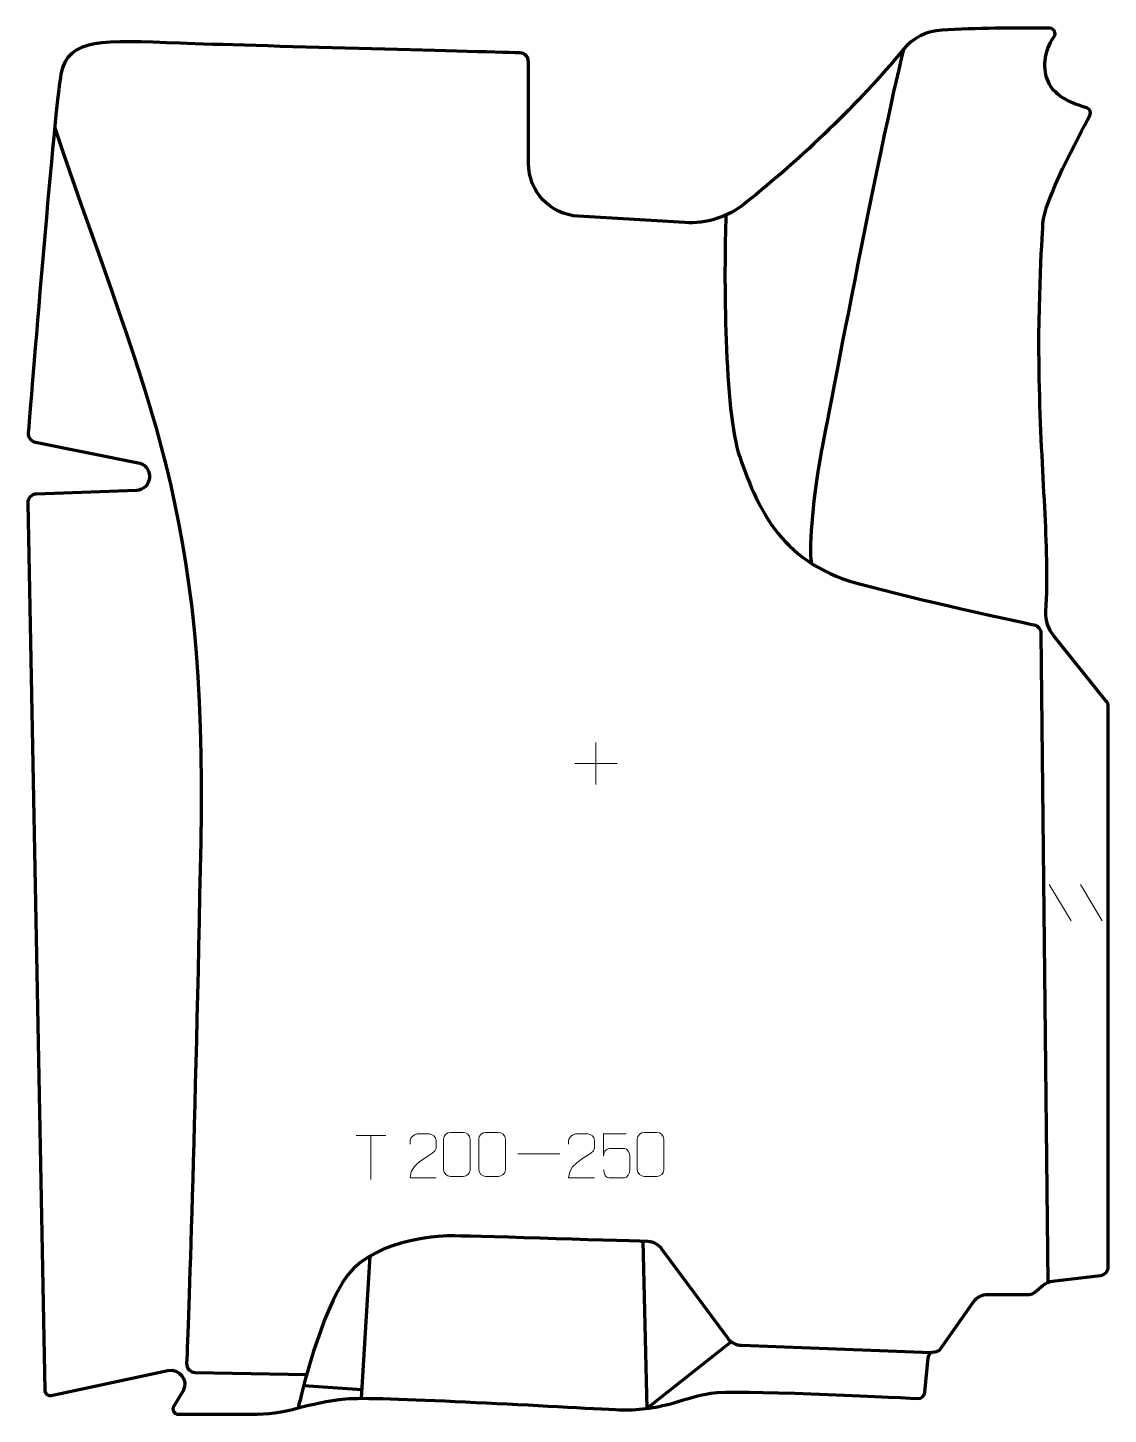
# Model space of a CAD drawing. Header units: millimetres. Extents: x -307 to 307, y -394 to 394.
import ezdxf

# ---------------------------------------------------------------- set-up
doc = ezdxf.new("R2010")
doc.units = ezdxf.units.MM
doc.header["$MEASUREMENT"] = 0
for name, color, linetype in [('layer 1', 7, 'Continuous'), ('layer 2', 7, 'Continuous'), ('layer 3', 7, 'Continuous')]:
    doc.layers.add(name, color=color, linetype=linetype)

msp = doc.modelspace()

# ---------------------------------------------------------------- linework, layer by layer
at = {"layer": 'layer 1', "color": 250, "lineweight": 9}
for points in [[(15.8171, -12.0566), (15.8171, -12.0566), (15.8171, -36.0345), (15.8171, -36.0345)], [(3.8282, -24.0456), (3.8282, -24.0456), (27.8061, -24.0456), (27.8061, -24.0456)], [(273.1294, -92.8085), (273.1294, -92.8085), (285.4937, -113.3528), (285.4937, -113.3528)], [(290.8593, -92.8085), (290.8593, -92.8085), (303.2236, -113.3528), (303.2236, -113.3528)], [(-120.3452, -235.256), (-120.3452, -235.256), (-103.358, -235.256), (-103.358, -235.256)], [(-111.8514, -260.186), (-111.8514, -260.186), (-111.8514, -235.2325), (-111.8514, -235.2325)], [(-28.5905, -245.5926), (-28.5905, -245.5926), (-4.6125, -245.5926), (-4.6125, -245.5926)]]:
    msp.add_open_spline(points, degree=3, dxfattribs=at)
for points, knots in [([(-74.926, -259.2519), (-79.8404, -259.2516), (-84.7548, -259.2516), (-89.6689, -259.2519), (-89.6689, -259.2519), (-89.6689, -249.3196), (-75.0179, -246.6784), (-74.926, -242.3681), (-74.926, -242.3681), (-74.9263, -240.944), (-74.9263, -239.5203), (-74.926, -238.097), (-74.926, -238.097), (-74.9429, -236.0199), (-77.0657, -234.2951), (-78.7367, -234.2778), (-78.7367, -234.2778), (-80.8099, -234.2782), (-82.8828, -234.2782), (-84.9552, -234.2778), (-84.9552, -234.2778), (-86.7773, -234.2613), (-89.602, -236.0534), (-89.6689, -238.147), (-89.6689, -238.147), (-89.6689, -238.147), (-89.6689, -240.2018), (-89.6689, -240.2018)], [0, 0, 0, 0, 0.125, 0.125, 0.125, 0.125, 0.25, 0.25, 0.25, 0.25, 0.375, 0.375, 0.375, 0.375, 0.5, 0.5, 0.5, 0.5, 0.625, 0.625, 0.625, 0.625, 0.75, 0.75, 0.75, 0.75, 1, 1, 1, 1]), ([(-66.7172, -233.4663), (-64.3511, -233.4663), (-61.9846, -233.4663), (-59.6181, -233.4663), (-59.6181, -233.4663), (-57.6376, -233.4307), (-55.6116, -234.925), (-55.5845, -237.3671), (-55.5845, -237.3671), (-55.5849, -243.1245), (-55.5849, -248.8823), (-55.5845, -254.6405), (-55.5845, -254.6405), (-55.7266, -256.9681), (-57.433, -258.4504), (-59.6181, -258.4612), (-59.6181, -258.4612), (-61.9905, -258.4608), (-64.3629, -258.4608), (-66.7349, -258.4612), (-66.7349, -258.4612), (-68.6934, -258.5668), (-70.6998, -256.6789), (-70.6884, -254.6579), (-70.6884, -254.6579), (-70.688, -248.8773), (-70.688, -243.097), (-70.6884, -237.3172), (-70.6884, -237.3172), (-70.6841, -235.1752), (-68.907, -233.4527), (-66.7172, -233.4663)], [0, 0, 0, 0, 0.11111111, 0.11111111, 0.11111111, 0.11111111, 0.22222222, 0.22222222, 0.22222222, 0.22222222, 0.33333333, 0.33333333, 0.33333333, 0.33333333, 0.44444444, 0.44444444, 0.44444444, 0.44444444, 0.55555556, 0.55555556, 0.55555556, 0.55555556, 0.66666667, 0.66666667, 0.66666667, 0.66666667, 0.77777778, 0.77777778, 0.77777778, 0.77777778, 1, 1, 1, 1]), ([(-46.7172, -233.4663), (-44.3511, -233.4663), (-41.9846, -233.4663), (-39.6181, -233.4663), (-39.6181, -233.4663), (-37.6376, -233.4307), (-35.6116, -234.925), (-35.5845, -237.3671), (-35.5845, -237.3671), (-35.5849, -243.1245), (-35.5849, -248.8823), (-35.5845, -254.6405), (-35.5845, -254.6405), (-35.7266, -256.9681), (-37.433, -258.4504), (-39.6181, -258.4612), (-39.6181, -258.4612), (-41.9905, -258.4608), (-44.3629, -258.4608), (-46.7349, -258.4612), (-46.7349, -258.4612), (-48.6934, -258.5668), (-50.6998, -256.6789), (-50.6884, -254.6579), (-50.6884, -254.6579), (-50.688, -248.8773), (-50.688, -243.097), (-50.6884, -237.3172), (-50.6884, -237.3172), (-50.6841, -235.1752), (-48.907, -233.4527), (-46.7172, -233.4663)], [0, 0, 0, 0, 0.11111111, 0.11111111, 0.11111111, 0.11111111, 0.22222222, 0.22222222, 0.22222222, 0.22222222, 0.33333333, 0.33333333, 0.33333333, 0.33333333, 0.44444444, 0.44444444, 0.44444444, 0.44444444, 0.55555556, 0.55555556, 0.55555556, 0.55555556, 0.66666667, 0.66666667, 0.66666667, 0.66666667, 0.77777778, 0.77777778, 0.77777778, 0.77777778, 1, 1, 1, 1]), ([(15.074, -259.2519), (10.1596, -259.2516), (5.2452, -259.2516), (0.3311, -259.2519), (0.3311, -259.2519), (0.3311, -249.3196), (14.9821, -246.6784), (15.074, -242.3681), (15.074, -242.3681), (15.0737, -240.944), (15.0737, -239.5203), (15.074, -238.097), (15.074, -238.097), (15.0571, -236.0199), (12.9343, -234.2951), (11.2633, -234.2778), (11.2633, -234.2778), (9.1901, -234.2782), (7.1172, -234.2782), (5.0448, -234.2778), (5.0448, -234.2778), (3.2227, -234.2613), (0.398, -236.0534), (0.3311, -238.147), (0.3311, -238.147), (0.3311, -238.147), (0.3311, -240.2018), (0.3311, -240.2018)], [0, 0, 0, 0, 0.125, 0.125, 0.125, 0.125, 0.25, 0.25, 0.25, 0.25, 0.375, 0.375, 0.375, 0.375, 0.5, 0.5, 0.5, 0.5, 0.625, 0.625, 0.625, 0.625, 0.75, 0.75, 0.75, 0.75, 1, 1, 1, 1]), ([(33.0681, -234.346), (33.0681, -234.346), (20.2164, -234.346), (20.2164, -234.346), (20.2164, -234.346), (20.2167, -238.5766), (20.2167, -242.8075), (20.2164, -247.0387), (20.2164, -247.0387), (20.2161, -243.7286), (21.8471, -242.6568), (24.6591, -242.5963), (24.6591, -242.5963), (27.0987, -242.596), (29.5382, -242.596), (31.9774, -242.5963), (31.9774, -242.5963), (33.6272, -242.5895), (35.1021, -244.97), (35.1306, -247.0387), (35.1306, -247.0387), (35.1303, -249.626), (35.1303, -252.2136), (35.1306, -254.8013), (35.1306, -254.8013), (35.1768, -256.7607), (33.6774, -259.197), (32.0515, -259.2555), (32.0515, -259.2555), (30.095, -259.2552), (25.2, -259.2552), (23.243, -259.2555), (23.243, -259.2555), (21.3975, -259.2643), (20.2904, -257.2995), (20.2696, -254.7484)], [0, 0, 0, 0, 0.1, 0.1, 0.1, 0.1, 0.2, 0.2, 0.2, 0.2, 0.3, 0.3, 0.3, 0.3, 0.4, 0.4, 0.4, 0.4, 0.5, 0.5, 0.5, 0.5, 0.6, 0.6, 0.6, 0.6, 0.7, 0.7, 0.7, 0.7, 0.8, 0.8, 0.8, 0.8, 1, 1, 1, 1]), ([(43.2828, -233.4663), (45.6489, -233.4663), (48.0154, -233.4663), (50.3819, -233.4663), (50.3819, -233.4663), (52.3624, -233.4307), (54.3884, -234.925), (54.4155, -237.3671), (54.4155, -237.3671), (54.4151, -243.1245), (54.4151, -248.8823), (54.4155, -254.6405), (54.4155, -254.6405), (54.2734, -256.9681), (52.567, -258.4504), (50.3819, -258.4612), (50.3819, -258.4612), (48.0095, -258.4608), (45.6371, -258.4608), (43.2651, -258.4612), (43.2651, -258.4612), (41.3066, -258.5668), (39.3002, -256.6789), (39.3116, -254.6579), (39.3116, -254.6579), (39.312, -248.8773), (39.312, -243.097), (39.3116, -237.3172), (39.3116, -237.3172), (39.3159, -235.1752), (41.093, -233.4527), (43.2828, -233.4663)], [0, 0, 0, 0, 0.11111111, 0.11111111, 0.11111111, 0.11111111, 0.22222222, 0.22222222, 0.22222222, 0.22222222, 0.33333333, 0.33333333, 0.33333333, 0.33333333, 0.44444444, 0.44444444, 0.44444444, 0.44444444, 0.55555556, 0.55555556, 0.55555556, 0.55555556, 0.66666667, 0.66666667, 0.66666667, 0.66666667, 0.77777778, 0.77777778, 0.77777778, 0.77777778, 1, 1, 1, 1])]:
    msp.add_open_spline(points, degree=3, knots=knots, dxfattribs=at)
at = {"layer": 'layer 2', "color": 12, "lineweight": 200}
msp.add_open_spline([(-306.6432, 123.8253), (-306.695, 126.5572), (-304.5501, 128.8263), (-301.8231, 128.9244), (-301.8231, 128.9244), (-301.8231, 128.9244), (-244.9451, 130.9663), (-244.9451, 130.9663), (-244.9451, 130.9663), (-236.2629, 131.669), (-234.7961, 143.7926), (-243.0599, 146.5505), (-243.0599, 146.5505), (-243.0599, 146.5505), (-302.3745, 158.3894), (-302.3745, 158.3894), (-302.3745, 158.3894), (-304.8622, 158.8861), (-306.5846, 161.1662), (-306.381, 163.698), (-306.381, 163.698), (-304.0936, 192.1609), (-291.4349, 348.483), (-287.8154, 367.3302), (-287.8154, 367.3302), (-283.8311, 388.0764), (-263.9093, 386.4804), (-220.0821, 384.8848), (-220.0821, 384.8848), (-180.8994, 383.4578), (-53.8211, 380.1177), (-27.3278, 379.4259), (-27.3278, 379.4259), (-24.6181, 379.355), (-22.4605, 377.1353), (-22.4605, 374.421), (-22.4605, 374.421), (-22.4605, 374.421), (-22.4605, 316.6477), (-22.4605, 316.6477), (-22.4605, 316.6477), (-22.4605, 300.7469), (-10.0869, 287.6003), (5.7648, 286.6598), (5.7648, 286.6598), (5.7648, 286.6598), (66.2546, 283.0703), (66.2546, 283.0703), (66.2546, 283.0703), (78.6004, 282.3379), (90.7921, 286.198), (100.4402, 293.9461), (100.4402, 293.9461), (134.0634, 320.9487), (164.3272, 349.9541), (190.3971, 381.4597), (190.3971, 381.4597), (195.7858, 387.9712), (203.6679, 391.8998), (212.1014, 392.3499), (212.1014, 392.3499), (231.5888, 393.3906), (253.1746, 393.695), (273.4773, 393.3842), (273.4773, 393.3842), (275.8963, 393.3472), (277.2774, 390.6082), (275.8723, 388.6366), (275.8723, 388.6366), (269.6634, 379.923), (269.601, 369.5478), (272.6285, 362.9512), (272.6285, 362.9512), (275.879, 355.8695), (283.2052, 351.4637), (294.4567, 348.1744), (294.4567, 348.1744), (296.2936, 347.6374), (297.1656, 345.5381), (296.2491, 343.856), (296.2491, 343.856), (290.0208, 332.4271), (270.0198, 294.8319), (269.589, 282.5496), (269.589, 282.5496), (269.4796, 279.4324), (266.5636, 239.927), (267.4596, 194.583), (267.4596, 194.583), (268.579, 137.9414), (273.338, 101.1329), (271.2756, 62.1711), (271.2756, 62.1711), (271.0135, 57.2128), (272.5665, 52.3293), (275.6811, 48.4657), (275.6811, 48.4657), (275.6811, 48.4657), (305.5335, 11.4353), (305.5335, 11.4353), (305.5335, 11.4353), (306.2514, 10.5449), (306.643, 9.435), (306.643, 8.2906), (306.643, 8.2906), (306.643, 8.2906), (306.643, -309.6666), (306.643, -309.6666), (306.643, -309.6666), (306.643, -312.1999), (304.7535, -314.3335), (302.2421, -314.6372), (302.2421, -314.6372), (302.2421, -314.6372), (274.9883, -317.9311), (274.9883, -317.9311), (274.9883, -317.9311), (273.0268, -318.1682), (271.1786, -318.9817), (269.6786, -320.2697), (269.6786, -320.2697), (269.6786, -320.2697), (265.017, -324.2705), (265.017, -324.2705), (265.017, -324.2705), (264.1107, -325.0484), (262.9564, -325.476), (261.763, -325.476), (261.763, -325.476), (261.763, -325.476), (238.3156, -325.476), (238.3156, -325.476), (238.3156, -325.476), (235.0655, -325.476), (232.0185, -327.0575), (230.1446, -329.7167), (230.1446, -329.7167), (230.1446, -329.7167), (211.386, -356.3408), (211.386, -356.3408), (211.386, -356.3408), (210.6568, -357.3759), (209.4704, -357.9915), (208.205, -357.9915), (208.205, -357.9915), (206.1896, -357.9915), (204.5072, -359.5321), (204.3272, -361.5426), (204.3272, -361.5426), (204.3272, -361.5426), (202.5887, -380.9827), (202.5887, -380.9827), (202.5887, -380.9827), (202.4021, -383.0694), (200.6044, -384.6357), (198.5149, -384.5285), (198.5149, -384.5285), (179.6494, -383.5637), (95.2702, -379.4069), (81.1316, -381.5309), (81.1316, -381.5309), (73.5779, -382.6655), (64.6819, -385.7869), (57.4126, -387.7039), (57.4126, -387.7039), (47.4754, -390.3243), (37.1977, -391.3823), (26.935, -390.8594), (26.935, -390.8594), (-12.3259, -388.8599), (-109.8916, -383.1361), (-126.0523, -384.7225), (-126.0523, -384.7225), (-136.3142, -385.7297), (-146.0679, -387.9586), (-153.2092, -389.9175), (-153.2092, -389.9175), (-161.8476, -392.2875), (-170.7599, -393.5), (-179.7165, -393.5), (-179.7165, -393.5), (-179.7165, -393.5), (-221.2695, -393.5), (-221.2695, -393.5), (-221.2695, -393.5), (-223.6204, -393.5), (-225.0576, -390.9152), (-223.8201, -388.9142), (-223.8201, -388.9142), (-223.8201, -388.9142), (-218.4011, -380.1533), (-218.4011, -380.1533), (-218.4011, -380.1533), (-215.3731, -374.1766), (-220.5753, -367.3408), (-227.133, -368.6793), (-227.133, -368.6793), (-227.133, -368.6793), (-293.433, -382.7717), (-293.433, -382.7717), (-293.433, -382.7717), (-295.2738, -383.1632), (-297.0158, -381.7804), (-297.0554, -379.8965), (-297.0554, -379.8965), (-297.0554, -379.8965), (-306.6432, 123.8253), (-306.6432, 123.8253)], degree=3, knots=[0, 0, 0, 0, 0.01886792, 0.01886792, 0.01886792, 0.01886792, 0.03773585, 0.03773585, 0.03773585, 0.03773585, 0.05660377, 0.05660377, 0.05660377, 0.05660377, 0.0754717, 0.0754717, 0.0754717, 0.0754717, 0.09433962, 0.09433962, 0.09433962, 0.09433962, 0.11320755, 0.11320755, 0.11320755, 0.11320755, 0.13207547, 0.13207547, 0.13207547, 0.13207547, 0.1509434, 0.1509434, 0.1509434, 0.1509434, 0.16981132, 0.16981132, 0.16981132, 0.16981132, 0.18867925, 0.18867925, 0.18867925, 0.18867925, 0.20754717, 0.20754717, 0.20754717, 0.20754717, 0.22641509, 0.22641509, 0.22641509, 0.22641509, 0.24528302, 0.24528302, 0.24528302, 0.24528302, 0.26415094, 0.26415094, 0.26415094, 0.26415094, 0.28301887, 0.28301887, 0.28301887, 0.28301887, 0.30188679, 0.30188679, 0.30188679, 0.30188679, 0.32075472, 0.32075472, 0.32075472, 0.32075472, 0.33962264, 0.33962264, 0.33962264, 0.33962264, 0.35849057, 0.35849057, 0.35849057, 0.35849057, 0.37735849, 0.37735849, 0.37735849, 0.37735849, 0.39622642, 0.39622642, 0.39622642, 0.39622642, 0.41509434, 0.41509434, 0.41509434, 0.41509434, 0.43396226, 0.43396226, 0.43396226, 0.43396226, 0.45283019, 0.45283019, 0.45283019, 0.45283019, 0.47169811, 0.47169811, 0.47169811, 0.47169811, 0.49056604, 0.49056604, 0.49056604, 0.49056604, 0.50943396, 0.50943396, 0.50943396, 0.50943396, 0.52830189, 0.52830189, 0.52830189, 0.52830189, 0.54716981, 0.54716981, 0.54716981, 0.54716981, 0.56603774, 0.56603774, 0.56603774, 0.56603774, 0.58490566, 0.58490566, 0.58490566, 0.58490566, 0.60377358, 0.60377358, 0.60377358, 0.60377358, 0.62264151, 0.62264151, 0.62264151, 0.62264151, 0.64150943, 0.64150943, 0.64150943, 0.64150943, 0.66037736, 0.66037736, 0.66037736, 0.66037736, 0.67924528, 0.67924528, 0.67924528, 0.67924528, 0.69811321, 0.69811321, 0.69811321, 0.69811321, 0.71698113, 0.71698113, 0.71698113, 0.71698113, 0.73584906, 0.73584906, 0.73584906, 0.73584906, 0.75471698, 0.75471698, 0.75471698, 0.75471698, 0.77358491, 0.77358491, 0.77358491, 0.77358491, 0.79245283, 0.79245283, 0.79245283, 0.79245283, 0.81132075, 0.81132075, 0.81132075, 0.81132075, 0.83018868, 0.83018868, 0.83018868, 0.83018868, 0.8490566, 0.8490566, 0.8490566, 0.8490566, 0.86792453, 0.86792453, 0.86792453, 0.86792453, 0.88679245, 0.88679245, 0.88679245, 0.88679245, 0.90566038, 0.90566038, 0.90566038, 0.90566038, 0.9245283, 0.9245283, 0.9245283, 0.9245283, 0.94339623, 0.94339623, 0.94339623, 0.94339623, 0.96226415, 0.96226415, 0.96226415, 0.96226415, 1, 1, 1, 1], dxfattribs=at)
at = {"layer": 'layer 3', "color": 142, "lineweight": 200}
for points, knots in [([(190.3971, 381.4597), (176.9542, 326.964), (145.8762, 164.4047), (142.8882, 148.2679), (142.8882, 148.2679), (139.8998, 132.1316), (136.3138, 99.2611), (138.1067, 89.6986)], [0, 0, 0, 0, 0.33333333, 0.33333333, 0.33333333, 0.33333333, 1, 1, 1, 1]), ([(-291.4019, 336.8354), (-236.8483, 176.4746), (-204.942, 120.1787), (-208.5277, -68.6774), (-208.5277, -68.6774), (-211.6692, -234.127), (-215.5751, -340.7121), (-216.4952, -364.5905), (-216.4952, -364.5905), (-216.6027, -367.3912), (-214.388, -369.7319), (-211.5859, -369.7806), (-211.5859, -369.7806), (-211.5859, -369.7806), (-148.1656, -370.8869), (-148.1656, -370.8869)], [0, 0, 0, 0, 0.2, 0.2, 0.2, 0.2, 0.4, 0.4, 0.4, 0.4, 0.6, 0.6, 0.6, 0.6, 1, 1, 1, 1]), ([(89.6226, 287.3347), (88.4274, 254.4643), (88.5021, 175.7599), (97.4668, 150.0611), (97.4668, 150.0611), (106.4314, 124.3623), (119.3945, 90.2964), (164.0118, 78.3435), (164.0118, 78.3435), (201.8186, 68.2153), (250.5012, 57.6577), (264.4825, 54.6704), (264.4825, 54.6704), (266.7696, 54.1818), (268.4114, 52.1731), (268.4361, 49.8345), (268.4361, 49.8345), (268.4361, 49.8345), (272.3505, -318.6267), (272.3505, -318.6267)], [0, 0, 0, 0, 0.16666667, 0.16666667, 0.16666667, 0.16666667, 0.33333333, 0.33333333, 0.33333333, 0.33333333, 0.5, 0.5, 0.5, 0.5, 0.66666667, 0.66666667, 0.66666667, 0.66666667, 1, 1, 1, 1]), ([(206.0468, -358.6496), (206.0468, -358.6496), (98.5261, -354.5122), (98.5261, -354.5122), (98.5261, -354.5122), (95.4736, -354.411), (92.6348, -352.9205), (90.818, -350.4652), (90.818, -350.4652), (90.818, -350.4652), (53.3198, -299.7749), (53.3198, -299.7749), (53.3198, -299.7749), (51.5175, -297.1428), (48.5693, -295.5288), (45.3809, -295.43), (45.3809, -295.43), (23.8272, -294.7619), (-59.4089, -292.1969), (-66.6864, -292.1969), (-66.6864, -292.1969), (-75.0536, -292.1969), (-113.3028, -294.4556), (-128.0447, -318.6266), (-128.0447, -318.6266), (-142.7866, -342.7975), (-153.2094, -389.9177), (-153.2094, -389.9177)], [0, 0, 0, 0, 0.125, 0.125, 0.125, 0.125, 0.25, 0.25, 0.25, 0.25, 0.375, 0.375, 0.375, 0.375, 0.5, 0.5, 0.5, 0.5, 0.625, 0.625, 0.625, 0.625, 0.75, 0.75, 0.75, 0.75, 1, 1, 1, 1])]:
    msp.add_open_spline(points, degree=3, knots=knots, dxfattribs=at)
for points in [[(42.4874, -295.2846), (42.4874, -295.2846), (44.789, -390.1671), (44.789, -390.1671)], [(-112.5238, -303.7558), (-112.5238, -303.7558), (-117.3868, -384.4484), (-117.3868, -384.4484)], [(92.5773, -352.2948), (92.5773, -352.2948), (44.7891, -390.1669), (44.7891, -390.1669)], [(-150.0419, -377.1109), (-150.0419, -377.1109), (-117.0846, -379.4307), (-117.0846, -379.4307)]]:
    msp.add_open_spline(points, degree=3, dxfattribs=at)

doc.saveas('drawing.dxf')
